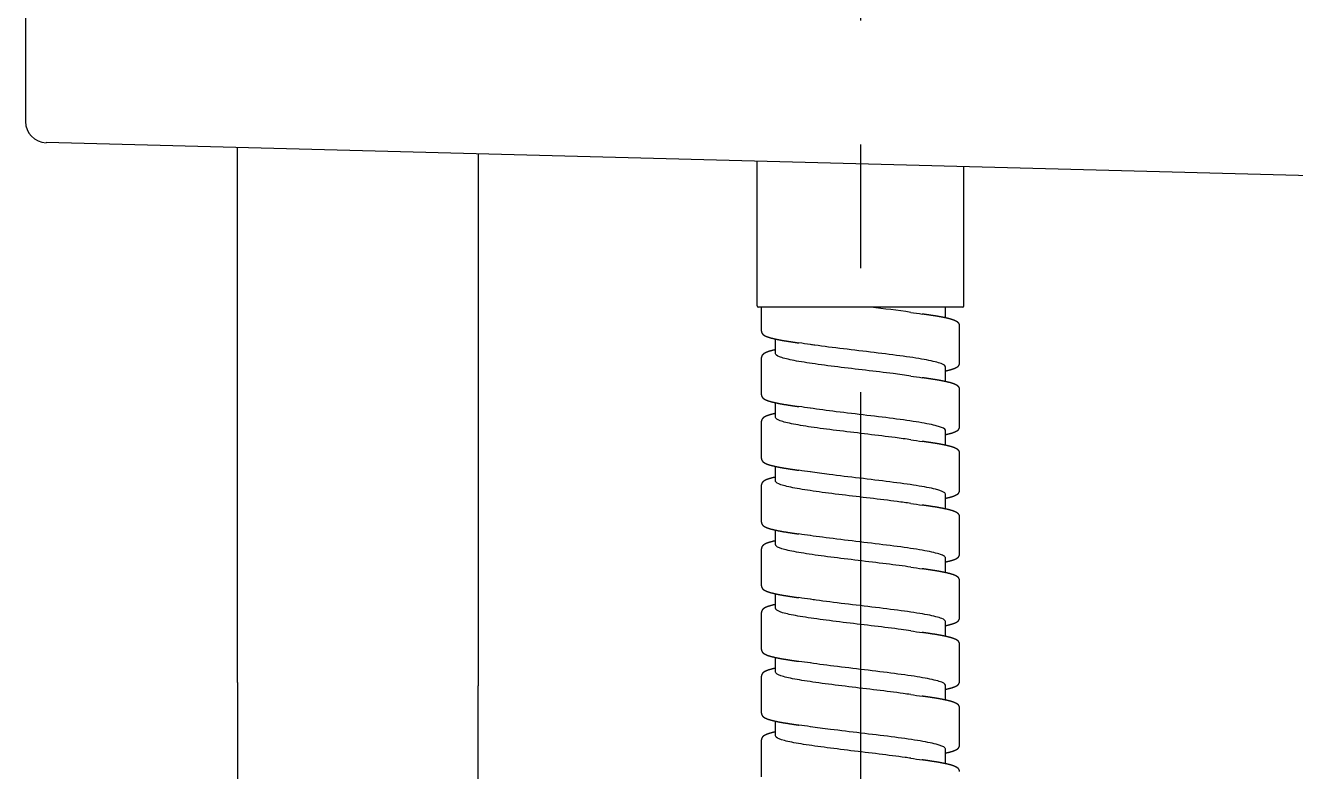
# Model space of a CAD drawing. Header units: millimetres. Extents: x 5066 to 5486, y -1867 to -1273.
# Drawn here: x 5391.91 to 5409.86, y -1745.7 to -1735.16 of the extents above; entities that cross this region are included whole.
import ezdxf

# ---------------------------------------------------------------- set-up
doc = ezdxf.new("R2010")
doc.units = ezdxf.units.MM
doc.header["$LTSCALE"] = 7
doc.header["$MEASUREMENT"] = 0
doc.linetypes.add('CENTER', pattern=[2, 1.25, -0.25, 0.25, -0.25])
doc.layers.add('CL', color=1, linetype='CENTER')
doc.layers.add('DWG', color=7, linetype='CONTINUOUS')

msp = doc.modelspace()

# ---------------------------------------------------------------- linework, layer by layer
at = {"layer": 'CL', "color": 1, "linetype": 'CENTER'}
msp.add_line((5403.712, -1726.342), (5403.712, -1755.442), dxfattribs=at)
at = {"layer": 'DWG'}
for p, q in [((5391.912, -1730.818), (5391.912, -1736.517)), ((5419.912, -1737.542), (5392.204, -1736.816)), ((5394.908, -1744.443), (5394.908, -1736.887)), ((5398.308, -1736.976), (5398.308, -1744.492)), ((5402.252, -1739.122), (5402.252, -1737.08)), ((5405.172, -1739.122), (5405.172, -1737.156)), ((5405.152, -1739.142), (5402.272, -1739.142)), ((5402.312, -1739.48), (5402.312, -1739.142)), ((5404.912, -1739.293), (5404.912, -1739.142)), ((5405.112, -1739.93), (5405.112, -1739.404)), ((5402.512, -1739.799), (5402.512, -1739.591)), ((5402.312, -1740.38), (5402.312, -1739.854)), ((5404.912, -1740.193), (5404.912, -1739.984)), ((5405.112, -1740.83), (5405.112, -1740.304)), ((5402.512, -1740.699), (5402.512, -1740.491)), ((5402.312, -1741.28), (5402.312, -1740.754)), ((5404.912, -1741.093), (5404.912, -1740.884)), ((5405.112, -1741.73), (5405.112, -1741.204)), ((5402.512, -1741.599), (5402.512, -1741.391)), ((5402.312, -1742.18), (5402.312, -1741.654)), ((5404.912, -1741.993), (5404.912, -1741.784)), ((5405.112, -1742.63), (5405.112, -1742.104)), ((5402.512, -1742.499), (5402.512, -1742.291)), ((5402.312, -1743.08), (5402.312, -1742.554)), ((5404.912, -1742.893), (5404.912, -1742.684)), ((5405.112, -1743.53), (5405.112, -1743.004)), ((5402.512, -1743.399), (5402.512, -1743.191)), ((5402.312, -1743.98), (5402.312, -1743.454)), ((5404.912, -1743.793), (5404.912, -1743.584)), ((5405.112, -1744.43), (5405.112, -1743.904)), ((5402.512, -1744.299), (5402.512, -1744.091)), ((5394.908, -1744.443), (5394.908, -1750.142)), ((5402.312, -1744.88), (5402.312, -1744.354)), ((5398.308, -1750.191), (5398.308, -1744.492)), ((5404.912, -1744.693), (5404.912, -1744.484)), ((5405.112, -1745.33), (5405.112, -1744.804)), ((5402.512, -1745.199), (5402.512, -1744.991)), ((5402.312, -1745.78), (5402.312, -1745.254)), ((5404.912, -1745.593), (5404.912, -1745.384))]:
    msp.add_line(p, q, dxfattribs=at)
for centre, radius, start, end in [((5392.212, -1736.517), 0.3, 180, 268.5), ((5402.272, -1739.122), 0.02, 180, 270), ((5401.291, -1761.125), 22.133, 81.8691, 83.3393), ((5406.601, -1724.448), 14.927, 261.6011, 262.2336), ((5405.152, -1739.122), 0.02, 270, 0), ((5400.822, -1754.436), 14.927, 81.6011, 82.2336), ((5406.601, -1725.348), 14.927, 261.6011, 262.2336), ((5400.822, -1755.336), 14.927, 81.6011, 82.2336), ((5406.601, -1726.248), 14.927, 261.6011, 262.2336), ((5400.822, -1756.236), 14.927, 81.6011, 82.2336), ((5406.601, -1727.148), 14.927, 261.6011, 262.2336), ((5400.822, -1757.136), 14.927, 81.6011, 82.2336), ((5406.601, -1728.048), 14.927, 261.6011, 262.2336), ((5400.822, -1758.036), 14.927, 81.6011, 82.2336), ((5406.601, -1728.948), 14.927, 261.6011, 262.2336), ((5400.822, -1758.936), 14.927, 81.6011, 82.2336), ((5406.601, -1729.848), 14.927, 261.6011, 262.2336), ((5400.822, -1759.836), 14.927, 81.6011, 82.2336), ((5406.601, -1730.748), 14.927, 261.6011, 262.2336)]:
    msp.add_arc(centre, radius, start, end, dxfattribs=at)
for points, degree, knots in [([(5405.112, -1739.404), (5405.111, -1739.397), (5405.11, -1739.39), (5405.108, -1739.384), (5405.105, -1739.378), (5405.102, -1739.372), (5405.098, -1739.367), (5405.095, -1739.363), (5405.089, -1739.357), (5405.082, -1739.352), (5405.076, -1739.347), (5405.068, -1739.343), (5405.061, -1739.339), (5405.05, -1739.334), (5405.039, -1739.329), (5405.027, -1739.324), (5405.013, -1739.319), (5404.999, -1739.315), (5404.984, -1739.31), (5404.968, -1739.306), (5404.951, -1739.302), (5404.933, -1739.297), (5404.914, -1739.293), (5404.894, -1739.289), (5404.875, -1739.285), (5404.855, -1739.281), (5404.834, -1739.277), (5404.812, -1739.273), (5404.79, -1739.269), (5404.766, -1739.265), (5404.742, -1739.262), (5404.718, -1739.258), (5404.692, -1739.254), (5404.666, -1739.25), (5404.639, -1739.246), (5404.612, -1739.242), (5404.584, -1739.238)], 1, [0, 0, 0.098663, 0.197327, 0.29599, 0.394653, 0.493317, 0.59198, 0.690644, 0.844483, 0.998322, 1.152161, 1.306001, 1.45984, 1.661122, 1.862404, 2.063687, 2.264969, 2.466251, 2.667534, 2.868816, 3.070098, 3.271381, 3.472663, 3.673945, 3.858153, 4.04236, 4.226568, 4.410775, 4.594982, 4.77919, 4.963397, 5.147605, 5.331812, 5.51602, 5.700227, 5.884434, 6.068642, 6.068642]), ([(5402.312, -1739.48), (5402.312, -1739.487), (5402.313, -1739.494), (5402.315, -1739.5), (5402.318, -1739.506), (5402.321, -1739.511), (5402.325, -1739.516), (5402.328, -1739.521), (5402.334, -1739.527), (5402.341, -1739.532), (5402.348, -1739.537), (5402.355, -1739.541), (5402.362, -1739.545), (5402.373, -1739.55), (5402.384, -1739.555), (5402.396, -1739.56), (5402.41, -1739.565), (5402.424, -1739.569), (5402.439, -1739.574), (5402.455, -1739.578), (5402.472, -1739.582), (5402.49, -1739.586), (5402.509, -1739.591), (5402.529, -1739.595), (5402.548, -1739.599), (5402.568, -1739.603), (5402.589, -1739.607), (5402.611, -1739.611), (5402.633, -1739.615), (5402.657, -1739.618), (5402.681, -1739.622), (5402.705, -1739.626), (5402.731, -1739.63), (5402.757, -1739.634), (5402.784, -1739.638), (5402.811, -1739.642), (5402.839, -1739.646)], 1, [0, 0, 0.098663, 0.197327, 0.29599, 0.394654, 0.493317, 0.591981, 0.690644, 0.844483, 0.998323, 1.152162, 1.306001, 1.45984, 1.661123, 1.862405, 2.063688, 2.26497, 2.466253, 2.667535, 2.868817, 3.0701, 3.271382, 3.472665, 3.673947, 3.858154, 4.042362, 4.226569, 4.410776, 4.594984, 4.779191, 4.963398, 5.147605, 5.331813, 5.51602, 5.700227, 5.884435, 6.068642, 6.068642]), ([(5402.512, -1739.743), (5402.509, -1739.743), (5402.493, -1739.747), (5402.477, -1739.75), (5402.463, -1739.754), (5402.448, -1739.758), (5402.435, -1739.762), (5402.422, -1739.765), (5402.41, -1739.769), (5402.399, -1739.773), (5402.388, -1739.777), (5402.378, -1739.781), (5402.369, -1739.786), (5402.352, -1739.794), (5402.337, -1739.804), (5402.324, -1739.817), (5402.315, -1739.834), (5402.312, -1739.854)], 1, [2.573214, 2.573214, 2.597086, 2.768832, 2.940578, 3.112324, 3.28407, 3.455816, 3.627562, 3.799308, 3.971054, 4.1428, 4.314546, 4.486292, 4.801832, 5.117373, 5.432914, 5.748454, 6.063995, 6.063995]), ([(5404.912, -1739.984), (5404.911, -1739.969), (5404.868, -1739.937), (5404.666, -1739.887), (5404.328, -1739.835), (5403.909, -1739.783), (5403.465, -1739.73), (5403.165, -1739.693), (5403.023, -1739.672), (5403.002, -1739.669)], 3, [102.101761, 102.101761, 102.101761, 102.101761, 102.417148, 102.781622, 103.146095, 103.510569, 103.875043, 104.239517, 104.305053, 104.305053, 104.305053, 104.305053]), ([(5404.421, -1740.115), (5404.343, -1740.104), (5404.143, -1740.076), (5403.785, -1740.033), (5403.383, -1739.986), (5403.018, -1739.938), (5402.727, -1739.89), (5402.55, -1739.844), (5402.512, -1739.814), (5402.512, -1739.799)], 3, [103.040062, 103.040062, 103.040062, 103.040062, 103.280132, 103.612222, 103.944313, 104.276403, 104.608493, 104.940584, 105.243354, 105.243354, 105.243354, 105.243354]), ([(5404.911, -1740.041), (5404.914, -1740.041), (5404.93, -1740.037), (5404.946, -1740.033), (5404.961, -1740.03), (5404.975, -1740.026), (5404.988, -1740.022), (5405.001, -1740.019), (5405.013, -1740.015), (5405.024, -1740.011), (5405.035, -1740.007), (5405.045, -1740.003), (5405.055, -1739.998), (5405.071, -1739.99), (5405.087, -1739.98), (5405.099, -1739.967), (5405.108, -1739.95), (5405.112, -1739.93)], 1, [2.573214, 2.573214, 2.597078, 2.768824, 2.94057, 3.112316, 3.284062, 3.455808, 3.627554, 3.7993, 3.971046, 4.142792, 4.314538, 4.486284, 4.801826, 5.117368, 5.432911, 5.748453, 6.063995, 6.063995]), ([(5405.112, -1740.304), (5405.111, -1740.297), (5405.11, -1740.29), (5405.108, -1740.284), (5405.105, -1740.278), (5405.102, -1740.272), (5405.098, -1740.267), (5405.095, -1740.263), (5405.089, -1740.257), (5405.082, -1740.252), (5405.076, -1740.247), (5405.068, -1740.243), (5405.061, -1740.239), (5405.05, -1740.234), (5405.039, -1740.229), (5405.027, -1740.224), (5405.013, -1740.219), (5404.999, -1740.215), (5404.984, -1740.21), (5404.968, -1740.206), (5404.951, -1740.202), (5404.933, -1740.197), (5404.914, -1740.193), (5404.894, -1740.189), (5404.875, -1740.185), (5404.855, -1740.181), (5404.834, -1740.177), (5404.812, -1740.173), (5404.79, -1740.169), (5404.766, -1740.165), (5404.742, -1740.162), (5404.718, -1740.158), (5404.692, -1740.154), (5404.666, -1740.15), (5404.639, -1740.146), (5404.612, -1740.142), (5404.584, -1740.138)], 1, [0, 0, 0.098663, 0.197327, 0.29599, 0.394653, 0.493317, 0.59198, 0.690643, 0.844483, 0.998322, 1.152161, 1.306, 1.45984, 1.661122, 1.862404, 2.063687, 2.264969, 2.466251, 2.667533, 2.868816, 3.070098, 3.27138, 3.472663, 3.673945, 3.858152, 4.04236, 4.226567, 4.410775, 4.594982, 4.77919, 4.963397, 5.147605, 5.331812, 5.516019, 5.700227, 5.884434, 6.068642, 6.068642]), ([(5402.312, -1740.38), (5402.312, -1740.387), (5402.313, -1740.394), (5402.315, -1740.4), (5402.318, -1740.406), (5402.321, -1740.411), (5402.325, -1740.416), (5402.328, -1740.421), (5402.334, -1740.427), (5402.341, -1740.432), (5402.348, -1740.437), (5402.355, -1740.441), (5402.362, -1740.445), (5402.373, -1740.45), (5402.384, -1740.455), (5402.396, -1740.46), (5402.41, -1740.465), (5402.424, -1740.469), (5402.439, -1740.474), (5402.455, -1740.478), (5402.472, -1740.482), (5402.49, -1740.486), (5402.509, -1740.491), (5402.529, -1740.495), (5402.548, -1740.499), (5402.568, -1740.503), (5402.589, -1740.507), (5402.611, -1740.511), (5402.633, -1740.515), (5402.657, -1740.518), (5402.681, -1740.522), (5402.705, -1740.526), (5402.731, -1740.53), (5402.757, -1740.534), (5402.784, -1740.538), (5402.811, -1740.542), (5402.839, -1740.546)], 1, [0, 0, 0.098663, 0.197327, 0.29599, 0.394654, 0.493317, 0.591981, 0.690644, 0.844483, 0.998323, 1.152162, 1.306001, 1.459841, 1.661123, 1.862406, 2.063688, 2.26497, 2.466253, 2.667535, 2.868818, 3.0701, 3.271383, 3.472665, 3.673948, 3.858155, 4.042362, 4.226569, 4.410777, 4.594984, 4.779191, 4.963398, 5.147606, 5.331813, 5.51602, 5.700227, 5.884435, 6.068642, 6.068642]), ([(5402.512, -1740.643), (5402.509, -1740.643), (5402.493, -1740.647), (5402.477, -1740.65), (5402.463, -1740.654), (5402.448, -1740.658), (5402.435, -1740.662), (5402.422, -1740.665), (5402.41, -1740.669), (5402.399, -1740.673), (5402.388, -1740.677), (5402.378, -1740.681), (5402.369, -1740.686), (5402.352, -1740.694), (5402.337, -1740.704), (5402.324, -1740.717), (5402.315, -1740.734), (5402.312, -1740.754)], 1, [2.573214, 2.573214, 2.597088, 2.768834, 2.94058, 3.112326, 3.284072, 3.455817, 3.627563, 3.799309, 3.971055, 4.142801, 4.314547, 4.486293, 4.801833, 5.117374, 5.432914, 5.748455, 6.063995, 6.063995]), ([(5404.912, -1740.884), (5404.912, -1740.883), (5404.908, -1740.863), (5404.84, -1740.827), (5404.595, -1740.775), (5404.233, -1740.722), (5403.803, -1740.67), (5403.37, -1740.619), (5403.113, -1740.585), (5403.002, -1740.569)], 3, [95.818576, 95.818576, 95.818576, 95.818576, 95.856619, 96.221092, 96.585566, 96.95004, 97.314514, 97.678988, 98.021867, 98.021867, 98.021867, 98.021867]), ([(5404.421, -1741.015), (5404.352, -1741.005), (5404.162, -1740.979), (5403.818, -1740.937), (5403.415, -1740.889), (5403.044, -1740.842), (5402.747, -1740.794), (5402.555, -1740.747), (5402.512, -1740.715), (5402.512, -1740.699)], 3, [96.756877, 96.756877, 96.756877, 96.756877, 96.970413, 97.302503, 97.634594, 97.966684, 98.298775, 98.630865, 98.960169, 98.960169, 98.960169, 98.960169]), ([(5404.911, -1740.941), (5404.914, -1740.941), (5404.93, -1740.937), (5404.946, -1740.933), (5404.961, -1740.93), (5404.975, -1740.926), (5404.988, -1740.922), (5405.001, -1740.919), (5405.013, -1740.915), (5405.024, -1740.911), (5405.035, -1740.907), (5405.045, -1740.903), (5405.055, -1740.898), (5405.071, -1740.89), (5405.087, -1740.88), (5405.099, -1740.867), (5405.108, -1740.85), (5405.112, -1740.83)], 1, [2.573214, 2.573214, 2.597077, 2.768823, 2.940569, 3.112315, 3.284061, 3.455807, 3.627553, 3.799298, 3.971044, 4.14279, 4.314536, 4.486282, 4.801825, 5.117367, 5.43291, 5.748453, 6.063995, 6.063995]), ([(5405.112, -1741.204), (5405.111, -1741.197), (5405.11, -1741.19), (5405.108, -1741.184), (5405.105, -1741.178), (5405.102, -1741.172), (5405.098, -1741.167), (5405.095, -1741.163), (5405.089, -1741.157), (5405.082, -1741.152), (5405.076, -1741.147), (5405.068, -1741.143), (5405.061, -1741.139), (5405.05, -1741.134), (5405.039, -1741.129), (5405.027, -1741.124), (5405.013, -1741.119), (5404.999, -1741.115), (5404.984, -1741.11), (5404.968, -1741.106), (5404.951, -1741.102), (5404.933, -1741.097), (5404.914, -1741.093), (5404.894, -1741.089), (5404.875, -1741.085), (5404.855, -1741.081), (5404.834, -1741.077), (5404.812, -1741.073), (5404.79, -1741.069), (5404.766, -1741.065), (5404.742, -1741.062), (5404.718, -1741.058), (5404.692, -1741.054), (5404.666, -1741.05), (5404.639, -1741.046), (5404.612, -1741.042), (5404.584, -1741.038)], 1, [0, 0, 0.098663, 0.197327, 0.29599, 0.394653, 0.493317, 0.59198, 0.690643, 0.844483, 0.998322, 1.152161, 1.306, 1.45984, 1.661122, 1.862404, 2.063686, 2.264969, 2.466251, 2.667533, 2.868816, 3.070098, 3.27138, 3.472662, 3.673945, 3.858152, 4.04236, 4.226567, 4.410775, 4.594982, 4.77919, 4.963397, 5.147604, 5.331812, 5.516019, 5.700227, 5.884434, 6.068642, 6.068642]), ([(5402.312, -1741.28), (5402.312, -1741.287), (5402.313, -1741.294), (5402.315, -1741.3), (5402.318, -1741.306), (5402.321, -1741.311), (5402.325, -1741.316), (5402.328, -1741.321), (5402.334, -1741.327), (5402.341, -1741.332), (5402.348, -1741.337), (5402.355, -1741.341), (5402.362, -1741.345), (5402.373, -1741.35), (5402.384, -1741.355), (5402.396, -1741.36), (5402.41, -1741.365), (5402.424, -1741.369), (5402.439, -1741.374), (5402.455, -1741.378), (5402.472, -1741.382), (5402.49, -1741.386), (5402.509, -1741.391), (5402.529, -1741.395), (5402.548, -1741.399), (5402.568, -1741.403), (5402.589, -1741.407), (5402.611, -1741.411), (5402.633, -1741.415), (5402.657, -1741.418), (5402.681, -1741.422), (5402.705, -1741.426), (5402.731, -1741.43), (5402.757, -1741.434), (5402.784, -1741.438), (5402.811, -1741.442), (5402.839, -1741.446)], 1, [0, 0, 0.098663, 0.197327, 0.29599, 0.394654, 0.493317, 0.591981, 0.690644, 0.844484, 0.998323, 1.152162, 1.306001, 1.459841, 1.661123, 1.862406, 2.063688, 2.264971, 2.466253, 2.667536, 2.868818, 3.070101, 3.271383, 3.472666, 3.673948, 3.858155, 4.042362, 4.22657, 4.410777, 4.594984, 4.779191, 4.963399, 5.147606, 5.331813, 5.51602, 5.700227, 5.884435, 6.068642, 6.068642]), ([(5402.512, -1741.543), (5402.509, -1741.543), (5402.493, -1741.547), (5402.477, -1741.55), (5402.463, -1741.554), (5402.448, -1741.558), (5402.435, -1741.562), (5402.422, -1741.565), (5402.41, -1741.569), (5402.399, -1741.573), (5402.388, -1741.577), (5402.378, -1741.581), (5402.369, -1741.586), (5402.352, -1741.594), (5402.337, -1741.604), (5402.324, -1741.617), (5402.315, -1741.634), (5402.312, -1741.654)], 1, [2.573214, 2.573214, 2.597089, 2.768835, 2.940581, 3.112327, 3.284073, 3.455819, 3.627565, 3.799311, 3.971057, 4.142803, 4.314549, 4.486295, 4.801835, 5.117375, 5.432915, 5.748455, 6.063995, 6.063995]), ([(5404.912, -1741.784), (5404.911, -1741.779), (5404.899, -1741.755), (5404.794, -1741.714), (5404.517, -1741.662), (5404.135, -1741.61), (5403.696, -1741.558), (5403.304, -1741.511), (5403.085, -1741.481), (5403.002, -1741.469)], 3, [89.535391, 89.535391, 89.535391, 89.535391, 89.660563, 90.025037, 90.389511, 90.753985, 91.118459, 91.482933, 91.738682, 91.738682, 91.738682, 91.738682]), ([(5404.421, -1741.915), (5404.361, -1741.906), (5404.182, -1741.881), (5403.85, -1741.841), (5403.446, -1741.793), (5403.072, -1741.746), (5402.767, -1741.698), (5402.566, -1741.65), (5402.513, -1741.618), (5402.512, -1741.601), (5402.512, -1741.599)], 3, [90.473692, 90.473692, 90.473692, 90.473692, 90.660694, 90.992785, 91.324875, 91.656966, 91.989056, 92.321147, 92.653237, 92.676983, 92.676983, 92.676983, 92.676983]), ([(5404.911, -1741.841), (5404.914, -1741.841), (5404.93, -1741.837), (5404.946, -1741.833), (5404.961, -1741.83), (5404.975, -1741.826), (5404.988, -1741.822), (5405.001, -1741.819), (5405.013, -1741.815), (5405.024, -1741.811), (5405.035, -1741.807), (5405.045, -1741.803), (5405.055, -1741.798), (5405.071, -1741.79), (5405.087, -1741.78), (5405.099, -1741.767), (5405.108, -1741.75), (5405.112, -1741.73)], 1, [2.573214, 2.573214, 2.597075, 2.768821, 2.940567, 3.112313, 3.284059, 3.455805, 3.627551, 3.799297, 3.971043, 4.142789, 4.314535, 4.486281, 4.801824, 5.117367, 5.432909, 5.748452, 6.063995, 6.063995]), ([(5405.112, -1742.104), (5405.111, -1742.097), (5405.11, -1742.09), (5405.108, -1742.084), (5405.105, -1742.078), (5405.102, -1742.072), (5405.098, -1742.067), (5405.095, -1742.063), (5405.089, -1742.057), (5405.082, -1742.052), (5405.076, -1742.047), (5405.068, -1742.043), (5405.061, -1742.039), (5405.05, -1742.034), (5405.039, -1742.029), (5405.027, -1742.024), (5405.013, -1742.019), (5404.999, -1742.015), (5404.984, -1742.01), (5404.968, -1742.006), (5404.951, -1742.002), (5404.933, -1741.997), (5404.914, -1741.993), (5404.894, -1741.989), (5404.875, -1741.985), (5404.855, -1741.981), (5404.834, -1741.977), (5404.812, -1741.973), (5404.79, -1741.969), (5404.766, -1741.965), (5404.742, -1741.962), (5404.718, -1741.958), (5404.692, -1741.954), (5404.666, -1741.95), (5404.639, -1741.946), (5404.612, -1741.942), (5404.584, -1741.938)], 1, [0, 0, 0.098664, 0.197327, 0.295991, 0.394655, 0.493318, 0.591982, 0.690646, 0.844485, 0.998325, 1.152164, 1.306003, 1.459843, 1.661126, 1.862408, 2.063691, 2.264974, 2.466257, 2.66754, 2.868822, 3.070105, 3.271388, 3.472671, 3.673954, 3.85816, 4.042367, 4.226574, 4.410781, 4.594988, 4.779194, 4.963401, 5.147608, 5.331815, 5.516022, 5.700228, 5.884435, 6.068642, 6.068642]), ([(5402.312, -1742.18), (5402.312, -1742.187), (5402.313, -1742.194), (5402.315, -1742.2), (5402.318, -1742.206), (5402.321, -1742.211), (5402.325, -1742.216), (5402.328, -1742.221), (5402.334, -1742.227), (5402.341, -1742.232), (5402.348, -1742.237), (5402.355, -1742.241), (5402.362, -1742.245), (5402.373, -1742.25), (5402.384, -1742.255), (5402.396, -1742.26), (5402.41, -1742.265), (5402.424, -1742.269), (5402.439, -1742.274), (5402.455, -1742.278), (5402.472, -1742.282), (5402.49, -1742.286), (5402.509, -1742.291), (5402.529, -1742.295), (5402.548, -1742.299), (5402.568, -1742.303), (5402.589, -1742.307), (5402.611, -1742.311), (5402.633, -1742.315), (5402.657, -1742.318), (5402.681, -1742.322), (5402.705, -1742.326), (5402.731, -1742.33), (5402.757, -1742.334), (5402.784, -1742.338), (5402.811, -1742.342), (5402.839, -1742.346)], 1, [0, 0, 0.098663, 0.197327, 0.29599, 0.394654, 0.493317, 0.591981, 0.690644, 0.844484, 0.998323, 1.152162, 1.306002, 1.459841, 1.661123, 1.862406, 2.063688, 2.264971, 2.466253, 2.667536, 2.868818, 3.070101, 3.271383, 3.472666, 3.673948, 3.858156, 4.042363, 4.22657, 4.410777, 4.594984, 4.779192, 4.963399, 5.147606, 5.331813, 5.51602, 5.700227, 5.884435, 6.068642, 6.068642]), ([(5402.512, -1742.443), (5402.509, -1742.443), (5402.493, -1742.447), (5402.477, -1742.45), (5402.463, -1742.454), (5402.448, -1742.458), (5402.435, -1742.462), (5402.422, -1742.465), (5402.41, -1742.469), (5402.399, -1742.473), (5402.388, -1742.477), (5402.378, -1742.481), (5402.369, -1742.486), (5402.352, -1742.494), (5402.337, -1742.504), (5402.324, -1742.517), (5402.315, -1742.534), (5402.312, -1742.554)], 1, [2.573214, 2.573214, 2.597091, 2.768837, 2.940583, 3.112329, 3.284074, 3.45582, 3.627566, 3.799312, 3.971058, 4.142804, 4.31455, 4.486296, 4.801836, 5.117376, 5.432915, 5.748455, 6.063995, 6.063995]), ([(5404.912, -1742.684), (5404.911, -1742.674), (5404.887, -1742.647), (5404.74, -1742.602), (5404.434, -1742.55), (5404.033, -1742.497), (5403.59, -1742.445), (5403.239, -1742.402), (5403.057, -1742.377), (5403.002, -1742.369)], 3, [83.252205, 83.252205, 83.252205, 83.252205, 83.464508, 83.828982, 84.193456, 84.55793, 84.922404, 85.286877, 85.455497, 85.455497, 85.455497, 85.455497]), ([(5404.421, -1742.815), (5404.369, -1742.807), (5404.201, -1742.784), (5403.882, -1742.745), (5403.478, -1742.697), (5403.1, -1742.649), (5402.788, -1742.602), (5402.578, -1742.554), (5402.515, -1742.52), (5402.512, -1742.502), (5402.512, -1742.499)], 3, [84.190506, 84.190506, 84.190506, 84.190506, 84.350976, 84.683066, 85.015157, 85.347247, 85.679337, 86.011428, 86.343518, 86.393798, 86.393798, 86.393798, 86.393798]), ([(5404.911, -1742.741), (5404.914, -1742.741), (5404.93, -1742.737), (5404.946, -1742.733), (5404.961, -1742.73), (5404.975, -1742.726), (5404.988, -1742.722), (5405.001, -1742.719), (5405.013, -1742.715), (5405.024, -1742.711), (5405.035, -1742.707), (5405.045, -1742.703), (5405.055, -1742.698), (5405.071, -1742.69), (5405.087, -1742.68), (5405.099, -1742.667), (5405.108, -1742.65), (5405.112, -1742.63)], 1, [2.573214, 2.573214, 2.597074, 2.76882, 2.940566, 3.112312, 3.284058, 3.455804, 3.627549, 3.799295, 3.971041, 4.142787, 4.314533, 4.486279, 4.801822, 5.117366, 5.432909, 5.748452, 6.063995, 6.063995]), ([(5405.112, -1743.004), (5405.111, -1742.997), (5405.11, -1742.99), (5405.108, -1742.984), (5405.105, -1742.978), (5405.102, -1742.972), (5405.098, -1742.967), (5405.095, -1742.963), (5405.089, -1742.957), (5405.082, -1742.952), (5405.076, -1742.947), (5405.068, -1742.943), (5405.061, -1742.939), (5405.05, -1742.934), (5405.039, -1742.929), (5405.027, -1742.924), (5405.013, -1742.919), (5404.999, -1742.915), (5404.984, -1742.91), (5404.968, -1742.906), (5404.951, -1742.902), (5404.933, -1742.897), (5404.914, -1742.893), (5404.894, -1742.889), (5404.875, -1742.885), (5404.855, -1742.881), (5404.834, -1742.877), (5404.812, -1742.873), (5404.79, -1742.869), (5404.766, -1742.865), (5404.742, -1742.862), (5404.718, -1742.858), (5404.692, -1742.854), (5404.666, -1742.85), (5404.639, -1742.846), (5404.612, -1742.842), (5404.584, -1742.838)], 1, [0, 0, 0.098664, 0.197327, 0.295991, 0.394655, 0.493318, 0.591982, 0.690646, 0.844485, 0.998324, 1.152164, 1.306003, 1.459843, 1.661125, 1.862408, 2.063691, 2.264974, 2.466257, 2.667539, 2.868822, 3.070105, 3.271388, 3.47267, 3.673953, 3.85816, 4.042367, 4.226574, 4.41078, 4.594987, 4.779194, 4.963401, 5.147608, 5.331815, 5.516021, 5.700228, 5.884435, 6.068642, 6.068642]), ([(5402.312, -1743.08), (5402.312, -1743.087), (5402.313, -1743.094), (5402.315, -1743.1), (5402.318, -1743.106), (5402.321, -1743.111), (5402.325, -1743.116), (5402.328, -1743.121), (5402.334, -1743.127), (5402.341, -1743.132), (5402.348, -1743.137), (5402.355, -1743.141), (5402.362, -1743.145), (5402.373, -1743.15), (5402.384, -1743.155), (5402.396, -1743.16), (5402.41, -1743.165), (5402.424, -1743.169), (5402.439, -1743.174), (5402.455, -1743.178), (5402.472, -1743.182), (5402.49, -1743.186), (5402.509, -1743.191), (5402.529, -1743.195), (5402.548, -1743.199), (5402.568, -1743.203), (5402.589, -1743.207), (5402.611, -1743.211), (5402.633, -1743.215), (5402.657, -1743.218), (5402.681, -1743.222), (5402.705, -1743.226), (5402.731, -1743.23), (5402.757, -1743.234), (5402.784, -1743.238), (5402.811, -1743.242), (5402.839, -1743.246)], 1, [0, 0, 0.098663, 0.197327, 0.29599, 0.394654, 0.493317, 0.591981, 0.690644, 0.844484, 0.998323, 1.152162, 1.306002, 1.459841, 1.661124, 1.862406, 2.063689, 2.264971, 2.466254, 2.667536, 2.868819, 3.070101, 3.271384, 3.472666, 3.673949, 3.858156, 4.042363, 4.22657, 4.410778, 4.594985, 4.779192, 4.963399, 5.147606, 5.331813, 5.51602, 5.700228, 5.884435, 6.068642, 6.068642]), ([(5402.512, -1743.343), (5402.509, -1743.343), (5402.493, -1743.347), (5402.477, -1743.35), (5402.463, -1743.354), (5402.448, -1743.358), (5402.435, -1743.362), (5402.422, -1743.365), (5402.41, -1743.369), (5402.399, -1743.373), (5402.388, -1743.377), (5402.378, -1743.381), (5402.369, -1743.386), (5402.352, -1743.394), (5402.337, -1743.404), (5402.324, -1743.417), (5402.315, -1743.434), (5402.312, -1743.454)], 1, [2.573214, 2.573214, 2.597092, 2.768838, 2.940584, 3.11233, 3.284076, 3.455822, 3.627568, 3.799314, 3.97106, 4.142805, 4.314551, 4.486297, 4.801837, 5.117376, 5.432916, 5.748456, 6.063995, 6.063995]), ([(5404.912, -1743.584), (5404.911, -1743.57), (5404.872, -1743.538), (5404.678, -1743.489), (5404.345, -1743.437), (5403.929, -1743.385), (5403.484, -1743.333), (5403.177, -1743.294), (5403.028, -1743.273), (5403.002, -1743.269)], 3, [76.96902, 76.96902, 76.96902, 76.96902, 77.268453, 77.632927, 77.997401, 78.361875, 78.726348, 79.090822, 79.172312, 79.172312, 79.172312, 79.172312]), ([(5404.421, -1743.715), (5404.378, -1743.709), (5404.22, -1743.686), (5403.914, -1743.648), (5403.51, -1743.601), (5403.128, -1743.553), (5402.81, -1743.506), (5402.59, -1743.458), (5402.518, -1743.423), (5402.512, -1743.403), (5402.512, -1743.399)], 3, [77.907321, 77.907321, 77.907321, 77.907321, 78.041257, 78.373347, 78.705438, 79.037528, 79.369619, 79.701709, 80.0338, 80.110613, 80.110613, 80.110613, 80.110613]), ([(5404.911, -1743.641), (5404.914, -1743.641), (5404.93, -1743.637), (5404.946, -1743.633), (5404.961, -1743.63), (5404.975, -1743.626), (5404.988, -1743.622), (5405.001, -1743.619), (5405.013, -1743.615), (5405.024, -1743.611), (5405.035, -1743.607), (5405.045, -1743.603), (5405.055, -1743.598), (5405.071, -1743.59), (5405.087, -1743.58), (5405.099, -1743.567), (5405.108, -1743.55), (5405.112, -1743.53)], 1, [2.573214, 2.573214, 2.597072, 2.768818, 2.940564, 3.11231, 3.284056, 3.455802, 3.627548, 3.799294, 3.97104, 4.142786, 4.314532, 4.486278, 4.801821, 5.117365, 5.432908, 5.748452, 6.063995, 6.063995]), ([(5405.112, -1743.904), (5405.111, -1743.897), (5405.11, -1743.89), (5405.108, -1743.884), (5405.105, -1743.878), (5405.102, -1743.872), (5405.098, -1743.867), (5405.095, -1743.863), (5405.089, -1743.857), (5405.082, -1743.852), (5405.076, -1743.847), (5405.068, -1743.843), (5405.061, -1743.839), (5405.05, -1743.834), (5405.039, -1743.829), (5405.027, -1743.824), (5405.013, -1743.819), (5404.999, -1743.815), (5404.984, -1743.81), (5404.968, -1743.806), (5404.951, -1743.802), (5404.933, -1743.797), (5404.914, -1743.793), (5404.894, -1743.789), (5404.875, -1743.785), (5404.855, -1743.781), (5404.834, -1743.777), (5404.812, -1743.773), (5404.79, -1743.769), (5404.766, -1743.765), (5404.742, -1743.762), (5404.718, -1743.758), (5404.692, -1743.754), (5404.666, -1743.75), (5404.639, -1743.746), (5404.612, -1743.742), (5404.584, -1743.738)], 1, [0, 0, 0.098664, 0.197327, 0.295991, 0.394655, 0.493318, 0.591982, 0.690646, 0.844485, 0.998324, 1.152164, 1.306003, 1.459843, 1.661125, 1.862408, 2.063691, 2.264974, 2.466256, 2.667539, 2.868822, 3.070105, 3.271387, 3.47267, 3.673953, 3.85816, 4.042367, 4.226573, 4.41078, 4.594987, 4.779194, 4.963401, 5.147608, 5.331814, 5.516021, 5.700228, 5.884435, 6.068642, 6.068642]), ([(5402.312, -1743.98), (5402.312, -1743.987), (5402.313, -1743.994), (5402.315, -1744), (5402.318, -1744.006), (5402.321, -1744.011), (5402.325, -1744.016), (5402.328, -1744.021), (5402.334, -1744.027), (5402.341, -1744.032), (5402.348, -1744.037), (5402.355, -1744.041), (5402.362, -1744.045), (5402.373, -1744.05), (5402.384, -1744.055), (5402.396, -1744.06), (5402.41, -1744.065), (5402.424, -1744.069), (5402.439, -1744.074), (5402.455, -1744.078), (5402.472, -1744.082), (5402.49, -1744.086), (5402.509, -1744.091), (5402.529, -1744.095), (5402.548, -1744.099), (5402.568, -1744.103), (5402.589, -1744.107), (5402.611, -1744.111), (5402.633, -1744.115), (5402.657, -1744.118), (5402.681, -1744.122), (5402.705, -1744.126), (5402.731, -1744.13), (5402.757, -1744.134), (5402.784, -1744.138), (5402.811, -1744.142), (5402.839, -1744.146)], 1, [0, 0, 0.098664, 0.197327, 0.295991, 0.394654, 0.493318, 0.591981, 0.690645, 0.844484, 0.998323, 1.152163, 1.306002, 1.459841, 1.661124, 1.862406, 2.063689, 2.264972, 2.466254, 2.667537, 2.868819, 3.070102, 3.271384, 3.472667, 3.673949, 3.858157, 4.042364, 4.226571, 4.410778, 4.594985, 4.779192, 4.963399, 5.147606, 5.331813, 5.516021, 5.700228, 5.884435, 6.068642, 6.068642]), ([(5402.512, -1744.243), (5402.509, -1744.243), (5402.493, -1744.247), (5402.477, -1744.25), (5402.463, -1744.254), (5402.448, -1744.258), (5402.435, -1744.262), (5402.422, -1744.265), (5402.41, -1744.269), (5402.399, -1744.273), (5402.388, -1744.277), (5402.378, -1744.281), (5402.369, -1744.286), (5402.352, -1744.294), (5402.337, -1744.304), (5402.324, -1744.317), (5402.315, -1744.334), (5402.312, -1744.354)], 1, [2.573214, 2.573214, 2.597093, 2.768839, 2.940585, 3.112331, 3.284077, 3.455823, 3.627569, 3.799315, 3.971061, 4.142807, 4.314553, 4.486299, 4.801838, 5.117377, 5.432917, 5.748456, 6.063995, 6.063995]), ([(5404.912, -1744.484), (5404.912, -1744.483), (5404.91, -1744.465), (5404.848, -1744.429), (5404.608, -1744.377), (5404.251, -1744.325), (5403.823, -1744.272), (5403.382, -1744.221), (5403.118, -1744.186), (5403.002, -1744.169)], 3, [70.685835, 70.685835, 70.685835, 70.685835, 70.707924, 71.072398, 71.436872, 71.801346, 72.165819, 72.530293, 72.889126, 72.889126, 72.889126, 72.889126]), ([(5404.421, -1744.615), (5404.386, -1744.61), (5404.239, -1744.589), (5403.946, -1744.552), (5403.542, -1744.505), (5403.157, -1744.457), (5402.832, -1744.409), (5402.603, -1744.362), (5402.52, -1744.325), (5402.512, -1744.304), (5402.512, -1744.299)], 3, [71.624136, 71.624136, 71.624136, 71.624136, 71.731538, 72.063629, 72.395719, 72.72781, 73.0599, 73.391991, 73.724081, 73.827427, 73.827427, 73.827427, 73.827427]), ([(5404.911, -1744.541), (5404.914, -1744.541), (5404.93, -1744.537), (5404.946, -1744.533), (5404.961, -1744.53), (5404.975, -1744.526), (5404.988, -1744.522), (5405.001, -1744.519), (5405.013, -1744.515), (5405.024, -1744.511), (5405.035, -1744.507), (5405.045, -1744.503), (5405.055, -1744.498), (5405.071, -1744.49), (5405.087, -1744.48), (5405.099, -1744.467), (5405.108, -1744.45), (5405.112, -1744.43)], 1, [2.573214, 2.573214, 2.597071, 2.768817, 2.940563, 3.112309, 3.284055, 3.455801, 3.627547, 3.799293, 3.971038, 4.142784, 4.31453, 4.486276, 4.80182, 5.117364, 5.432908, 5.748451, 6.063995, 6.063995]), ([(5405.112, -1744.804), (5405.111, -1744.797), (5405.11, -1744.79), (5405.108, -1744.784), (5405.105, -1744.778), (5405.102, -1744.772), (5405.098, -1744.767), (5405.095, -1744.763), (5405.089, -1744.757), (5405.082, -1744.752), (5405.076, -1744.747), (5405.068, -1744.743), (5405.061, -1744.739), (5405.05, -1744.734), (5405.039, -1744.729), (5405.027, -1744.724), (5405.013, -1744.719), (5404.999, -1744.715), (5404.984, -1744.71), (5404.968, -1744.706), (5404.951, -1744.702), (5404.933, -1744.697), (5404.914, -1744.693), (5404.894, -1744.689), (5404.875, -1744.685), (5404.855, -1744.681), (5404.834, -1744.677), (5404.812, -1744.673), (5404.79, -1744.669), (5404.766, -1744.665), (5404.742, -1744.662), (5404.718, -1744.658), (5404.692, -1744.654), (5404.666, -1744.65), (5404.639, -1744.646), (5404.612, -1744.642), (5404.584, -1744.638)], 1, [0, 0, 0.098664, 0.197327, 0.295991, 0.394655, 0.493318, 0.591982, 0.690645, 0.844485, 0.998324, 1.152164, 1.306003, 1.459842, 1.661125, 1.862408, 2.063691, 2.264973, 2.466256, 2.667539, 2.868821, 3.070104, 3.271387, 3.47267, 3.673952, 3.858159, 4.042366, 4.226573, 4.41078, 4.594987, 4.779194, 4.963401, 5.147607, 5.331814, 5.516021, 5.700228, 5.884435, 6.068642, 6.068642]), ([(5402.312, -1744.88), (5402.312, -1744.887), (5402.313, -1744.894), (5402.315, -1744.9), (5402.318, -1744.906), (5402.321, -1744.911), (5402.325, -1744.916), (5402.328, -1744.921), (5402.334, -1744.927), (5402.341, -1744.932), (5402.348, -1744.937), (5402.355, -1744.941), (5402.362, -1744.945), (5402.373, -1744.95), (5402.384, -1744.955), (5402.396, -1744.96), (5402.41, -1744.965), (5402.424, -1744.969), (5402.439, -1744.974), (5402.455, -1744.978), (5402.472, -1744.982), (5402.49, -1744.986), (5402.509, -1744.991), (5402.529, -1744.995), (5402.548, -1744.999), (5402.568, -1745.003), (5402.589, -1745.007), (5402.611, -1745.011), (5402.633, -1745.015), (5402.657, -1745.018), (5402.681, -1745.022), (5402.705, -1745.026), (5402.731, -1745.03), (5402.757, -1745.034), (5402.784, -1745.038), (5402.811, -1745.042), (5402.839, -1745.046)], 1, [0, 0, 0.098664, 0.197327, 0.295991, 0.394654, 0.493318, 0.591981, 0.690645, 0.844484, 0.998323, 1.152163, 1.306002, 1.459841, 1.661124, 1.862407, 2.063689, 2.264972, 2.466254, 2.667537, 2.86882, 3.070102, 3.271385, 3.472667, 3.67395, 3.858157, 4.042364, 4.226571, 4.410778, 4.594985, 4.779192, 4.963399, 5.147606, 5.331814, 5.516021, 5.700228, 5.884435, 6.068642, 6.068642]), ([(5402.512, -1745.143), (5402.509, -1745.143), (5402.493, -1745.147), (5402.477, -1745.15), (5402.463, -1745.154), (5402.448, -1745.158), (5402.435, -1745.162), (5402.422, -1745.165), (5402.41, -1745.169), (5402.399, -1745.173), (5402.388, -1745.177), (5402.378, -1745.181), (5402.369, -1745.186), (5402.352, -1745.194), (5402.337, -1745.204), (5402.324, -1745.217), (5402.315, -1745.234), (5402.312, -1745.254)], 1, [2.573214, 2.573214, 2.597095, 2.768841, 2.940587, 3.112333, 3.284078, 3.455824, 3.62757, 3.799316, 3.971062, 4.142808, 4.314554, 4.4863, 4.801839, 5.117378, 5.432917, 5.748456, 6.063995, 6.063995]), ([(5404.912, -1745.384), (5404.911, -1745.379), (5404.901, -1745.357), (5404.803, -1745.317), (5404.532, -1745.264), (5404.153, -1745.212), (5403.716, -1745.16), (5403.316, -1745.112), (5403.09, -1745.082), (5403.002, -1745.069)], 3, [64.402649, 64.402649, 64.402649, 64.402649, 64.511869, 64.876343, 65.240817, 65.60529, 65.969764, 66.334238, 66.605941, 66.605941, 66.605941, 66.605941]), ([(5404.421, -1745.515), (5404.395, -1745.511), (5404.258, -1745.492), (5403.978, -1745.456), (5403.574, -1745.408), (5403.186, -1745.361), (5402.855, -1745.313), (5402.617, -1745.266), (5402.523, -1745.228), (5402.512, -1745.206), (5402.512, -1745.199)], 3, [65.340951, 65.340951, 65.340951, 65.340951, 65.42182, 65.75391, 66.086001, 66.418091, 66.750182, 67.082272, 67.414362, 67.544242, 67.544242, 67.544242, 67.544242]), ([(5404.911, -1745.441), (5404.914, -1745.441), (5404.93, -1745.437), (5404.946, -1745.433), (5404.961, -1745.43), (5404.975, -1745.426), (5404.988, -1745.422), (5405.001, -1745.419), (5405.013, -1745.415), (5405.024, -1745.411), (5405.035, -1745.407), (5405.045, -1745.403), (5405.055, -1745.398), (5405.071, -1745.39), (5405.087, -1745.38), (5405.099, -1745.367), (5405.108, -1745.35), (5405.112, -1745.33)], 1, [2.573214, 2.573214, 2.597069, 2.768815, 2.940561, 3.112307, 3.284053, 3.455799, 3.627545, 3.799291, 3.971037, 4.142783, 4.314529, 4.486275, 4.801819, 5.117363, 5.432907, 5.748451, 6.063995, 6.063995]), ([(5405.112, -1745.704), (5405.111, -1745.697), (5405.11, -1745.69), (5405.108, -1745.684), (5405.105, -1745.678), (5405.102, -1745.672), (5405.098, -1745.667), (5405.095, -1745.663), (5405.089, -1745.657), (5405.082, -1745.652), (5405.076, -1745.647), (5405.068, -1745.643), (5405.061, -1745.639), (5405.05, -1745.634), (5405.039, -1745.629), (5405.027, -1745.624), (5405.013, -1745.619), (5404.999, -1745.615), (5404.984, -1745.61), (5404.968, -1745.606), (5404.951, -1745.602), (5404.933, -1745.597), (5404.914, -1745.593), (5404.894, -1745.589), (5404.875, -1745.585), (5404.855, -1745.581), (5404.834, -1745.577), (5404.812, -1745.573), (5404.79, -1745.569), (5404.766, -1745.565), (5404.742, -1745.562), (5404.718, -1745.558), (5404.692, -1745.554), (5404.666, -1745.55), (5404.639, -1745.546), (5404.612, -1745.542), (5404.584, -1745.538)], 1, [0, 0, 0.098664, 0.197327, 0.295991, 0.394654, 0.493318, 0.591982, 0.690645, 0.844485, 0.998324, 1.152163, 1.306003, 1.459842, 1.661125, 1.862408, 2.06369, 2.264973, 2.466256, 2.667538, 2.868821, 3.070104, 3.271387, 3.472669, 3.673952, 3.858159, 4.042366, 4.226573, 4.41078, 4.594987, 4.779193, 4.9634, 5.147607, 5.331814, 5.516021, 5.700228, 5.884435, 6.068642, 6.068642])]:
    msp.add_open_spline(points, degree=degree, knots=knots, dxfattribs=at)

doc.saveas('drawing.dxf')
